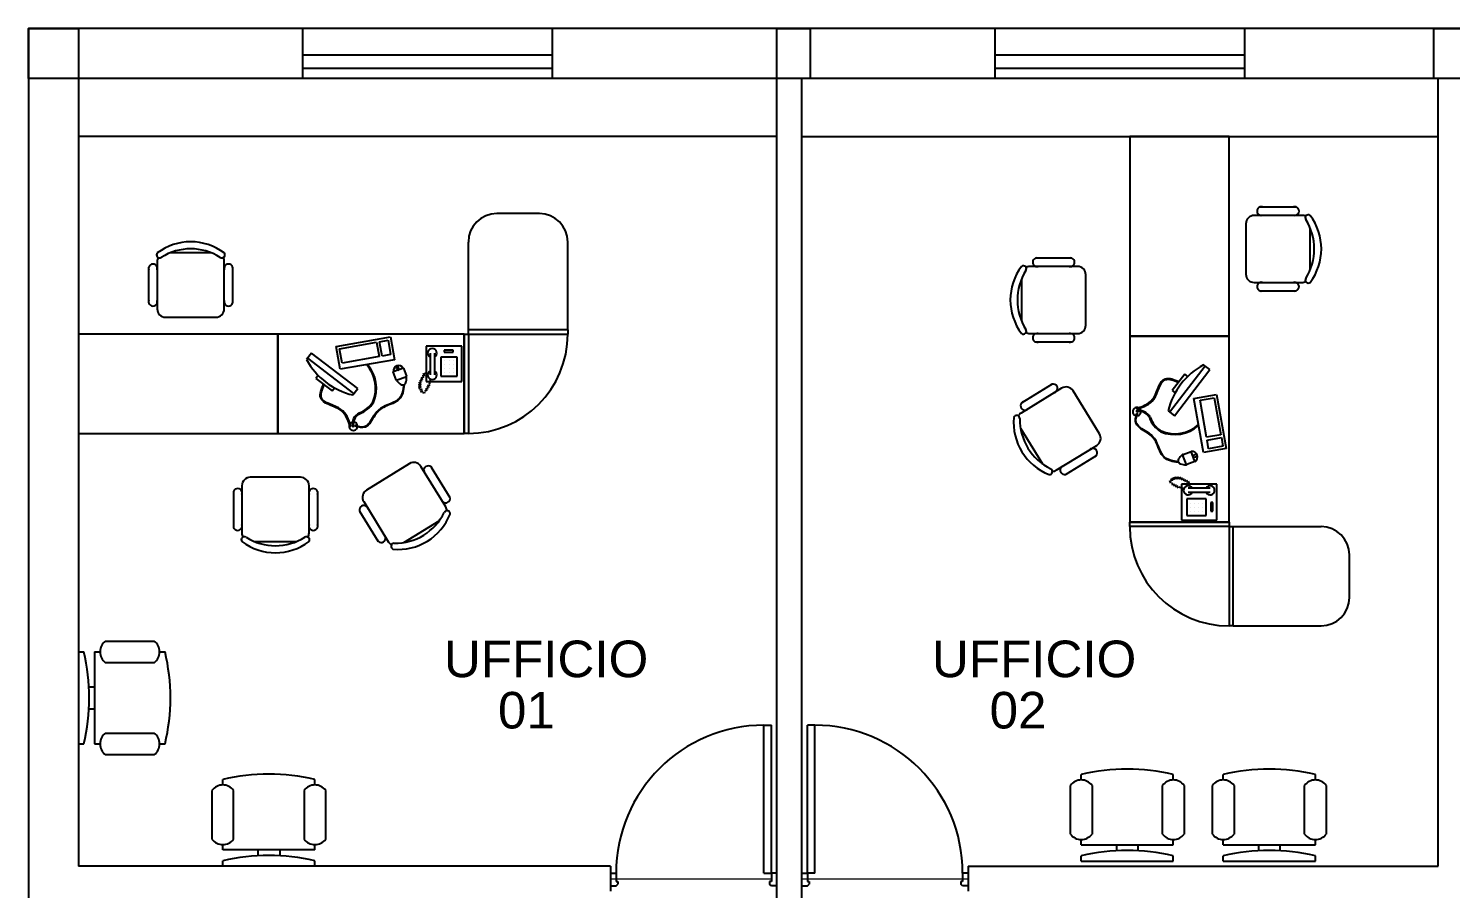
# Model space of a CAD drawing. Header units: millimetres. Extents: x 332.9 to 379.4, y 167.7 to 192.7.
# Drawn here: x 332.99 to 341.54, y 181.96 to 187.13 of the extents above; entities that cross this region are included whole.
import ezdxf

# ---------------------------------------------------------------- set-up
doc = ezdxf.new("R2010")
doc.units = ezdxf.units.MM
doc.layers.add('PAVIMENTAZIONE - flooring', color=250, linetype='Continuous', lineweight=5)
doc.layers.add('TRATTEGGIO - hatch', color=252, linetype='Continuous', lineweight=20)
doc.styles.get("Standard").update_dxf_attribs({"font": 'arial.ttf'})

msp = doc.modelspace()

# ---------------------------------------------------------------- hatches: boundary and pattern name
at = {"layer": 'TRATTEGGIO - hatch'}
h = msp.add_hatch(dxfattribs=at)
h.set_pattern_fill('ANSI31', color=256, scale=20, style=0)
h.paths.add_polyline_path([(339.0145, 185.6141), (338.1483, 185.6141), (338.1483, 185.3374), (338.2819, 185.3374), (338.2819, 185.4805), (338.8808, 185.4805), (338.8808, 185.3374), (339.0145, 185.3374)])
h.paths.add_polyline_path([(339.0145, 185.1236), (338.8808, 185.1236), (338.8808, 184.9805), (338.2819, 184.9805), (338.2819, 185.1236), (338.1483, 185.1236), (338.1483, 184.8469), (339.0145, 184.8469)])

# ---------------------------------------------------------------- linework, layer by layer
at = {"linetype": 'Continuous'}
for p, q in [((332.9874, 187.1349), (332.9874, 178.4474)), ((334.6374, 187.1349), (332.9874, 187.1349)), ((336.1374, 187.1349), (334.6374, 187.1349)), ((338.7999, 187.1349), (336.1374, 187.1349)), ((340.2999, 187.1349), (338.7999, 187.1349)), ((342.9749, 187.1349), (340.2999, 187.1349)), ((336.1374, 186.9749), (334.6374, 186.9749)), ((340.2999, 186.9749), (338.7999, 186.9749)), ((333.2874, 186.8349), (333.2874, 182.0974)), ((334.6374, 186.8349), (333.2874, 186.8349)), ((336.1374, 186.8949), (334.6374, 186.8949)), ((336.1374, 186.8349), (334.6374, 186.8349)), ((337.4874, 186.8349), (336.1374, 186.8349)), ((337.4874, 178.7474), (337.4874, 186.8349)), ((337.6374, 178.7474), (337.6374, 186.8349)), ((338.7999, 186.8349), (337.6374, 186.8349)), ((340.2999, 186.8949), (338.7999, 186.8949)), ((340.2999, 186.8349), (338.7999, 186.8349)), ((341.4624, 186.8349), (340.2999, 186.8349)), ((341.4624, 182.0974), (341.4624, 186.8349)), ((334.8383, 185.2226), (335.1635, 185.28)), ((335.1635, 185.28), (335.1877, 185.143)), ((334.8624, 185.0857), (334.8383, 185.2226)), ((334.8584, 185.2085), (335.0809, 185.2477)), ((334.8735, 185.1229), (334.8584, 185.2085)), ((335.0809, 185.2477), (335.096, 185.1622)), ((335.0981, 185.2508), (335.1494, 185.2598)), ((335.1132, 185.1652), (335.0981, 185.2508)), ((335.1494, 185.2598), (335.1645, 185.1742)), ((335.5932, 185.2242), (335.3777, 185.2242)), ((335.3777, 185.2242), (335.3777, 185.0113)), ((335.5407, 185.2002), (335.4874, 185.2002)), ((335.4874, 185.2002), (335.4874, 185.1879)), ((335.5407, 185.1879), (335.5407, 185.2002)), ((335.5932, 185.0113), (335.5932, 185.2242)), ((335.1877, 185.143), (334.8624, 185.0857)), ((335.096, 185.1622), (334.8735, 185.1229)), ((335.1645, 185.1742), (335.1132, 185.1652)), ((335.4018, 185.1831), (335.4018, 185.0517)), ((335.428, 185.1831), (335.428, 185.0517)), ((335.5654, 185.1591), (335.4668, 185.1591)), ((335.4668, 185.1591), (335.4668, 185.0442)), ((335.4874, 185.1879), (335.5407, 185.1879)), ((335.4915, 185.1386), (335.4915, 185.1386)), ((335.4915, 185.114), (335.4915, 185.114)), ((335.5161, 185.1386), (335.5161, 185.1386)), ((335.5161, 185.114), (335.5161, 185.114)), ((335.5407, 185.1386), (335.5407, 185.1386)), ((335.5407, 185.114), (335.5407, 185.114)), ((335.5654, 185.0442), (335.5654, 185.1591)), ((335.3593, 185.0277), (335.3436, 185.0224)), ((335.3646, 185.0382), (335.3488, 185.0329)), ((335.3698, 185.0487), (335.3541, 185.0434)), ((335.3751, 185.0592), (335.3593, 185.0539)), ((335.4056, 185.026), (335.3961, 184.9961)), ((335.4668, 185.0442), (335.5654, 185.0442)), ((335.4915, 185.0894), (335.4915, 185.0894)), ((335.4915, 185.0647), (335.4915, 185.0647)), ((335.5161, 185.0894), (335.5161, 185.0894)), ((335.5161, 185.0647), (335.5161, 185.0647)), ((335.5407, 185.0894), (335.5407, 185.0894)), ((335.5407, 185.0647), (335.5407, 185.0647)), ((335.3488, 185.0066), (335.3331, 185.0014)), ((335.3488, 184.9961), (335.3331, 184.9909)), ((335.3488, 184.9856), (335.3331, 184.9804)), ((335.3488, 184.9751), (335.3331, 184.9699)), ((335.3541, 185.0171), (335.3383, 185.0119)), ((335.3541, 184.9646), (335.3383, 184.9594)), ((335.3593, 184.9541), (335.3436, 184.9488)), ((335.3717, 184.9466), (335.3559, 184.9414)), ((335.3856, 184.9594), (335.3698, 184.9541)), ((335.3909, 184.9699), (335.3751, 184.9646)), ((335.3777, 185.0113), (335.5932, 185.0113)), ((335.3961, 184.9804), (335.3804, 184.9751)), ((335.4014, 184.9909), (335.3856, 184.9856)), ((339.9943, 184.9099), (340.1312, 184.9341)), ((340.0516, 184.5847), (339.9943, 184.9099)), ((340.0315, 184.8988), (340.1171, 184.9139)), ((340.0708, 184.6763), (340.0315, 184.8988)), ((340.1171, 184.9139), (340.1563, 184.6914)), ((340.1312, 184.9341), (340.1886, 184.6088)), ((340.1563, 184.6914), (340.0708, 184.6763)), ((340.1886, 184.6088), (340.0516, 184.5847)), ((340.0738, 184.6592), (340.1594, 184.6743)), ((340.0828, 184.6078), (340.0738, 184.6592)), ((340.1684, 184.6229), (340.0828, 184.6078)), ((340.1594, 184.6743), (340.1684, 184.6229)), ((339.8552, 184.4006), (339.85, 184.4164)), ((339.868, 184.3867), (339.8627, 184.4025)), ((339.8785, 184.3815), (339.8732, 184.3972)), ((339.889, 184.3762), (339.8837, 184.392)), ((339.8995, 184.371), (339.8942, 184.3867)), ((339.9346, 184.3668), (339.9047, 184.3762)), ((339.9199, 184.3947), (339.9199, 184.1791)), ((340.1328, 184.3947), (339.9199, 184.3947)), ((339.9573, 184.4025), (339.952, 184.4183)), ((340.0917, 184.3706), (339.9603, 184.3706)), ((340.0917, 184.3443), (339.9603, 184.3443)), ((339.9678, 184.3972), (339.9625, 184.413)), ((340.1328, 184.1791), (340.1328, 184.3947)), ((339.9528, 184.3055), (339.9528, 184.207)), ((340.0677, 184.3055), (339.9528, 184.3055)), ((339.9733, 184.2809), (339.9733, 184.2809)), ((339.9733, 184.2563), (339.9733, 184.2563)), ((339.998, 184.2809), (339.998, 184.2809)), ((339.998, 184.2563), (339.998, 184.2563)), ((340.0226, 184.2809), (340.0226, 184.2809)), ((340.0226, 184.2563), (340.0226, 184.2563)), ((340.0472, 184.2809), (340.0472, 184.2809)), ((340.0472, 184.2563), (340.0472, 184.2563)), ((340.0677, 184.207), (340.0677, 184.3055)), ((340.0965, 184.285), (340.0965, 184.2316)), ((340.1088, 184.285), (340.0965, 184.285)), ((340.1088, 184.2316), (340.1088, 184.285)), ((339.9199, 184.1791), (340.1328, 184.1791)), ((339.9528, 184.207), (340.0677, 184.207)), ((339.9733, 184.2316), (339.9733, 184.2316)), ((339.998, 184.2316), (339.998, 184.2316)), ((340.0226, 184.2316), (340.0226, 184.2316)), ((340.0472, 184.2316), (340.0472, 184.2316)), ((340.0965, 184.2316), (340.1088, 184.2316)), ((339.6083, 184.1397), (339.6083, 184.1653)), ((340.2056, 184.1653), (339.6083, 184.1653)), ((339.6083, 184.1653), (340.2056, 184.1653)), ((340.2056, 184.1397), (339.6083, 184.1397)), ((337.4096, 182.9452), (337.4541, 182.9452)), ((337.4096, 182.0563), (337.4096, 182.9452)), ((337.4541, 182.0563), (337.4541, 182.9452)), ((337.7152, 182.9452), (337.6708, 182.9452)), ((337.6708, 182.0563), (337.6708, 182.9452)), ((337.7152, 182.0563), (337.7152, 182.9452)), ((336.4874, 182.0974), (333.2874, 182.0974)), ((336.4874, 182.0974), (336.4874, 181.9474)), ((336.4874, 182.0563), (336.5208, 182.0563)), ((336.5208, 182.0563), (336.5208, 182.0063)), ((337.4096, 182.0563), (337.4541, 182.0563)), ((337.4541, 182.0563), (337.4541, 182.0063)), ((337.4874, 182.0563), (337.4541, 182.0563)), ((337.6374, 182.0563), (337.6708, 182.0563)), ((337.7152, 182.0563), (337.6708, 182.0563)), ((337.6708, 182.0563), (337.6708, 182.0063)), ((338.6041, 182.0563), (338.6041, 182.0063)), ((338.6374, 182.0563), (338.6041, 182.0563)), ((338.6374, 182.0974), (338.6374, 181.9474)), ((338.6374, 182.0974), (341.4624, 182.0974)), ((336.4874, 181.9785), (336.5208, 181.9785)), ((336.5208, 182.0063), (336.5319, 182.0063)), ((336.5208, 181.9785), (336.5319, 181.9897)), ((336.5319, 182.0063), (336.5319, 181.9897)), ((337.443, 182.0063), (337.443, 181.9897)), ((337.4541, 182.0063), (337.443, 182.0063)), ((337.4541, 181.9785), (337.443, 181.9897)), ((337.4874, 181.9785), (337.4541, 181.9785)), ((337.6374, 181.9785), (337.6708, 181.9785)), ((337.6708, 182.0063), (337.6819, 182.0063)), ((337.6708, 181.9785), (337.6819, 181.9897)), ((337.6819, 182.0063), (337.6819, 181.9897)), ((338.593, 182.0063), (338.593, 181.9897)), ((338.6041, 182.0063), (338.593, 182.0063)), ((338.6041, 181.9785), (338.593, 181.9897)), ((338.6374, 181.9785), (338.6041, 181.9785))]:
    msp.add_line(p, q, dxfattribs=at)
for p, q in [((334.6374, 186.8349), (334.6374, 187.1349)), ((336.1374, 186.8349), (336.1374, 187.1349)), ((338.7999, 186.8349), (338.7999, 187.1349)), ((340.2999, 186.8349), (340.2999, 187.1349))]:
    msp.add_line(p, q)
at = {"linetype": 'Continuous', "ltscale": 0.8}
for p, q in [((337.4874, 186.4849), (333.2874, 186.4849)), ((337.6374, 186.4849), (341.4624, 186.4849)), ((340.2056, 186.4849), (339.6083, 186.4849)), ((339.6083, 186.4849), (339.6083, 185.2852)), ((340.2056, 185.2852), (340.2056, 186.4849)), ((340.393, 186.062), (340.6074, 186.062)), ((336.0593, 186.0212), (335.8033, 186.0212)), ((340.6431, 186.0109), (340.3573, 186.0109)), ((340.3069, 185.9605), (340.3069, 185.6578)), ((340.6935, 185.6841), (340.6935, 185.9342)), ((335.6326, 185.297), (335.6326, 185.8506)), ((336.2299, 185.3226), (336.2299, 185.8506)), ((333.7615, 185.7345), (333.7615, 185.4487)), ((334.0883, 185.7849), (333.8381, 185.7849)), ((334.165, 185.4487), (334.165, 185.7345)), ((339.2584, 185.7543), (339.044, 185.7543)), ((333.7103, 185.4844), (333.7103, 185.6988)), ((334.2154, 185.4844), (334.2154, 185.6988)), ((338.9579, 185.6272), (338.9579, 185.377)), ((339.2941, 185.7039), (339.0083, 185.7039)), ((339.3445, 185.3508), (339.3445, 185.6534)), ((340.3573, 185.6074), (340.6431, 185.6074)), ((340.393, 185.557), (340.6074, 185.557)), ((333.8119, 185.3983), (334.1145, 185.3983)), ((334.4871, 185.297), (333.2874, 185.297)), ((333.2874, 185.297), (333.2874, 184.6997)), ((334.4871, 184.6997), (334.4871, 185.297)), ((334.4871, 185.297), (334.4871, 184.6997)), ((335.607, 185.297), (334.4871, 185.297)), ((335.607, 185.297), (336.2299, 185.297)), ((335.607, 185.297), (335.607, 184.6997)), ((335.607, 184.6997), (335.607, 185.297)), ((336.2299, 185.3226), (335.6326, 185.3226)), ((335.6326, 185.297), (335.6326, 184.6997)), ((336.2299, 185.3226), (336.2299, 185.297)), ((339.0083, 185.3004), (339.2941, 185.3004)), ((339.6083, 185.2852), (340.2056, 185.2852)), ((340.2056, 185.2852), (339.6083, 185.2852)), ((339.6083, 185.2852), (339.6083, 184.1653)), ((340.2056, 184.1653), (340.2056, 185.2852)), ((339.2584, 185.2492), (339.044, 185.2492)), ((334.6891, 185.1819), (334.6598, 185.1437)), ((334.9446, 184.94), (334.6667, 185.1527)), ((334.6891, 185.1819), (334.6891, 185.1819)), ((334.967, 184.9692), (334.6891, 185.1819)), ((340.0905, 185.0833), (340.0523, 185.1125)), ((334.7297, 185.0488), (334.7158, 185.0307)), ((334.7158, 185.0307), (334.814, 184.9555)), ((335.2421, 185.0922), (335.1811, 185.0698)), ((335.1988, 185.0213), (335.1811, 185.0698)), ((335.261, 185.0404), (335.2, 185.0181)), ((335.2421, 185.0922), (335.2599, 185.0436)), ((339.8485, 184.8277), (340.0613, 185.1056)), ((339.9393, 185.0565), (339.8641, 184.9584)), ((339.8777, 184.8054), (340.0905, 185.0833)), ((339.9573, 185.0427), (339.9393, 185.0565)), ((340.0905, 185.0833), (340.0905, 185.0833)), ((334.814, 184.9555), (334.8278, 184.9736)), ((334.9377, 184.9309), (334.967, 184.9692)), ((339.1986, 184.9718), (338.9551, 184.8221)), ((339.1417, 184.996), (338.9591, 184.8838)), ((339.4264, 184.6974), (339.268, 184.9552)), ((339.8641, 184.9584), (339.8822, 184.9445)), ((339.8395, 184.8346), (339.8777, 184.8054)), ((333.2874, 184.6997), (334.4871, 184.6997)), ((334.4871, 184.6997), (335.607, 184.6997)), ((335.6326, 184.6997), (335.607, 184.6997)), ((338.9523, 184.7304), (339.0833, 184.5172)), ((339.1664, 184.4784), (339.4099, 184.628)), ((335.2773, 184.5178), (335.0195, 184.3594)), ((339.4062, 184.5658), (339.2236, 184.4535)), ((339.949, 184.5113), (339.9267, 184.5724)), ((339.9299, 184.5735), (339.9784, 184.5913)), ((340.0007, 184.5302), (339.9522, 184.5125)), ((340.0007, 184.5302), (339.9784, 184.5913)), ((334.6239, 184.4359), (334.3212, 184.4359)), ((335.4963, 184.2578), (335.3466, 184.5013)), ((335.4089, 184.4976), (335.5212, 184.315)), ((339.8627, 184.413), (339.8574, 184.4288)), ((339.8732, 184.4183), (339.868, 184.434)), ((339.8837, 184.4235), (339.8785, 184.4393)), ((339.8942, 184.4235), (339.889, 184.4393)), ((339.9047, 184.4235), (339.8995, 184.4393)), ((339.9152, 184.4235), (339.91, 184.4393)), ((339.9257, 184.4183), (339.9205, 184.434)), ((339.9363, 184.413), (339.931, 184.4288)), ((339.9468, 184.4078), (339.9415, 184.4235)), ((334.2204, 184.3498), (334.2204, 184.1354)), ((334.2708, 184.3855), (334.2708, 184.0997)), ((334.6743, 184.0997), (334.6743, 184.3855)), ((334.7254, 184.3498), (334.7254, 184.1354)), ((335.0029, 184.29), (335.1526, 184.0465)), ((334.9786, 184.2331), (335.0909, 184.0505)), ((335.2443, 184.0437), (335.4574, 184.1747)), ((340.2056, 184.1653), (340.2056, 183.5424)), ((340.2056, 184.1397), (340.7591, 184.1397)), ((340.2312, 183.5424), (340.2312, 184.1397)), ((334.3475, 184.0493), (334.5976, 184.0493)), ((340.9298, 183.7131), (340.9298, 183.9691)), ((340.2312, 183.5424), (340.2056, 183.5424)), ((340.2312, 183.5424), (340.7591, 183.5424)), ((333.4503, 183.4514), (333.7434, 183.4514)), ((333.2874, 183.3863), (333.32, 183.3863)), ((333.2874, 183.3863), (333.2874, 182.8326)), ((333.3851, 183.3863), (333.4177, 183.3863)), ((333.3851, 183.3863), (333.3851, 182.8326)), ((333.7434, 183.3211), (333.4503, 183.3211)), ((333.776, 183.3863), (333.8086, 183.3863)), ((333.3851, 183.1746), (333.3505, 183.1746)), ((333.3512, 183.0443), (333.3851, 183.0443)), ((333.4503, 182.8977), (333.7434, 182.8977)), ((333.2874, 182.8326), (333.32, 182.8326)), ((333.3851, 182.8326), (333.4177, 182.8326)), ((333.776, 182.8326), (333.8086, 182.8326)), ((333.7434, 182.7674), (333.4503, 182.7674)), ((339.317, 182.6161), (339.317, 182.6487)), ((339.8707, 182.6161), (339.8707, 182.6487)), ((340.1708, 182.6161), (340.1708, 182.6487)), ((340.7245, 182.6161), (340.7245, 182.6487)), ((334.0908, 182.5534), (334.0908, 182.2603)), ((334.156, 182.586), (334.156, 182.6186)), ((334.2211, 182.2603), (334.2211, 182.5534)), ((334.6445, 182.5534), (334.6445, 182.2603)), ((334.7097, 182.586), (334.7097, 182.6186)), ((334.7748, 182.2603), (334.7748, 182.5534)), ((339.2518, 182.2904), (339.2518, 182.5835)), ((339.3821, 182.5835), (339.3821, 182.2904)), ((339.8056, 182.2904), (339.8056, 182.5835)), ((339.9358, 182.5835), (339.9358, 182.2904)), ((340.1056, 182.2904), (340.1056, 182.5835)), ((340.2359, 182.5835), (340.2359, 182.2904)), ((340.6593, 182.2904), (340.6593, 182.5835)), ((340.7896, 182.5835), (340.7896, 182.2904)), ((334.156, 182.1951), (334.156, 182.2277)), ((334.7097, 182.1951), (334.7097, 182.2277)), ((339.317, 182.2252), (339.317, 182.2578)), ((339.317, 182.2252), (339.8707, 182.2252)), ((339.5287, 182.2252), (339.5287, 182.1906)), ((339.659, 182.1913), (339.659, 182.2252)), ((339.8707, 182.2252), (339.8707, 182.2578)), ((340.1708, 182.2252), (340.1708, 182.2578)), ((340.1708, 182.2252), (340.7245, 182.2252)), ((340.3825, 182.2252), (340.3825, 182.1906)), ((340.5128, 182.1913), (340.5128, 182.2252)), ((340.7245, 182.2252), (340.7245, 182.2578)), ((334.7097, 182.1951), (334.156, 182.1951)), ((334.156, 182.0974), (334.156, 182.13)), ((334.3677, 182.1612), (334.3677, 182.1951)), ((334.498, 182.1951), (334.498, 182.1605)), ((334.7097, 182.0974), (334.7097, 182.13)), ((339.317, 182.1275), (339.317, 182.1601)), ((339.317, 182.1275), (339.8707, 182.1275)), ((339.8707, 182.1275), (339.8707, 182.1601)), ((340.1708, 182.1275), (340.1708, 182.1601)), ((340.1708, 182.1275), (340.7245, 182.1275)), ((340.7245, 182.1275), (340.7245, 182.1601)), ((334.7097, 182.0974), (334.156, 182.0974))]:
    msp.add_line(p, q, dxfattribs=at)
at = {"linetype": 'Continuous'}
for points in [[(333.2874, 186.8349), (332.9874, 186.8349), (332.9874, 187.1349), (333.2874, 187.1349)], [(337.6874, 186.8349), (337.4874, 186.8349), (337.4874, 187.1349), (337.6874, 187.1349)], [(341.6374, 186.8349), (341.4374, 186.8349), (341.4374, 187.1349), (341.6374, 187.1349)]]:
    msp.add_lwpolyline(points, close=True, dxfattribs=at)
at = {"linetype": 'Continuous', "ltscale": 0.8}
for centre, radius, start, end in [((340.4004, 186.0368), 0.0263, 73.7398, 286.2602), ((340.6, 186.0368), 0.0263, 253.7398, 106.2602), ((335.8033, 185.8506), 0.1707, 90, 180), ((336.0593, 185.8506), 0.1707, 0, 90), ((340.3573, 185.9605), 0.0504, 90, 180), ((340.6431, 185.9605), 0.0504, 62.41556, 90), ((340.6825, 185.9961), 0.0184, 53.30994, 212.02741), ((340.388, 185.8091), 0.3302, 327.57575, 32.42425), ((340.4245, 185.8091), 0.3362, 323.1301, 36.8699), ((333.9632, 185.5159), 0.3362, 53.1301, 126.8699), ((333.9632, 185.4794), 0.3302, 57.57575, 122.42425), ((333.7355, 185.6914), 0.0263, 343.7398, 196.2602), ((333.7762, 185.7739), 0.0184, 143.30994, 302.02741), ((333.8119, 185.7345), 0.0504, 152.41556, 180), ((334.1502, 185.7739), 0.0184, 237.97259, 36.69006), ((334.1145, 185.7345), 0.0504, 0, 27.58444), ((334.1902, 185.6914), 0.0263, 343.7398, 196.2602), ((338.9689, 185.6891), 0.0184, 327.97259, 126.69006), ((339.0514, 185.7291), 0.0263, 73.7398, 286.2602), ((339.251, 185.7291), 0.0263, 253.7398, 106.2602), ((339.2268, 185.5021), 0.3362, 143.1301, 216.8699), ((339.2634, 185.5021), 0.3302, 147.57575, 212.42425), ((339.0083, 185.6534), 0.0504, 90, 117.58444), ((339.2941, 185.6534), 0.0504, 0, 90), ((340.3573, 185.6578), 0.0504, 180, 270), ((340.6825, 185.6222), 0.0184, 147.97259, 306.69006), ((340.4004, 185.5822), 0.0263, 73.7398, 286.2602), ((340.6, 185.5822), 0.0263, 253.7398, 106.2602), ((340.6431, 185.6578), 0.0504, 270, 297.58444), ((333.7355, 185.4918), 0.0263, 163.7398, 16.2602), ((334.1902, 185.4918), 0.0263, 163.7398, 16.2602), ((333.8119, 185.4487), 0.0504, 180, 270), ((334.1145, 185.4487), 0.0504, 270, 0), ((335.6326, 185.297), 0.5973, 270, 0), ((338.9689, 185.3152), 0.0184, 233.30994, 32.02741), ((339.0083, 185.3508), 0.0504, 242.41556, 270), ((339.0514, 185.2745), 0.0263, 73.7398, 286.2602), ((339.251, 185.2745), 0.0263, 253.7398, 106.2602), ((339.2941, 185.3508), 0.0504, 270, 0), ((335.036, 185.3472), 0.4277, 208.40387, 256.70812), ((334.8607, 184.9703), 0.2136, 337.47873, 42.04994), ((334.8607, 184.9703), 0.2186, 337.47873, 41.23295), ((340.2558, 184.7363), 0.4277, 118.40387, 166.70812), ((335.2141, 185.0742), 0.0333, 32.61353, 187.55641), ((335.1488, 185.0373), 0.1123, 343.39255, 359.69015), ((335.2411, 185.0368), 0.02, 359.69015, 20.08497), ((335.2176, 185.0282), 0.02, 200.08497, 220.47979), ((335.2878, 185.0881), 0.1123, 220.47979, 236.77738), ((335.2372, 185.0109), 0.02, 236.77738, 343.39255), ((339.1487, 184.9707), 0.0263, 285.32283, 137.84324), ((339.225, 184.9288), 0.0504, 31.58303, 121.58303), ((334.921, 184.9753), 0.1621, 289.75551, 327.94104), ((334.921, 184.9753), 0.1671, 289.75551, 327.94104), ((338.9786, 184.8661), 0.0263, 105.32283, 317.84324), ((339.6517, 184.8313), 0.025, 66.25042, 261.31481), ((339.6545, 184.8489), 0.00256, 122.14678, 277.28012), ((334.941, 184.7431), 0.025, 101.643, 141.47309), ((335.0113, 184.7553), 0.0763, 118.345, 189.82978), ((335.0113, 184.7553), 0.0713, 118.345, 189.82978), ((334.941, 184.7431), 0.025, 358.27569, 89.72938), ((339.2469, 184.7647), 0.3362, 174.71313, 248.45293), ((338.9293, 184.7888), 0.0184, 359.55562, 158.2731), ((338.9815, 184.7791), 0.0504, 121.58303, 149.16747), ((339.2781, 184.7839), 0.3302, 179.15878, 244.00728), ((339.6513, 184.8338), 0.0025, 99.82978, 279.82978), ((339.6639, 184.7611), 0.0763, 28.345, 99.82978), ((339.6517, 184.8313), 0.025, 268.27569, 359.72938), ((339.6639, 184.7611), 0.0713, 28.345, 99.82978), ((339.6536, 184.8205), 0.0015, 343.0254, 163.0254), ((339.6517, 184.8313), 0.025, 11.643, 51.47309), ((339.8839, 184.8514), 0.1671, 199.75551, 237.94104), ((339.8839, 184.8514), 0.1621, 199.75551, 237.94104), ((334.941, 184.7431), 0.025, 156.25042, 351.31481), ((334.9234, 184.7459), 0.00256, 212.14678, 7.28012), ((334.9386, 184.7427), 0.0025, 189.82978, 9.82978), ((334.9518, 184.745), 0.0015, 73.0254, 253.0254), ((339.3835, 184.671), 0.0504, 301.58303, 31.58303), ((339.8789, 184.9117), 0.2186, 247.47873, 311.23295), ((339.8789, 184.9117), 0.2136, 247.47873, 312.04994), ((339.3868, 184.5834), 0.0263, 285.32283, 137.84324), ((335.3037, 184.4749), 0.0504, 31.58303, 121.58303), ((339.9195, 184.5351), 0.02, 146.77738, 253.39255), ((339.9967, 184.4846), 0.1123, 130.47979, 146.77738), ((339.9459, 184.6236), 0.1123, 253.39255, 269.69015), ((339.9368, 184.5548), 0.02, 110.08497, 130.47979), ((339.9454, 184.5313), 0.02, 269.69015, 290.08497), ((339.9828, 184.5583), 0.0333, 302.61353, 97.55641), ((334.3212, 184.3855), 0.0504, 90, 180), ((334.6239, 184.3855), 0.0504, 0, 90), ((335.3913, 184.4782), 0.0263, 15.32283, 227.84324), ((339.1251, 184.4703), 0.0184, 264.89297, 63.61044), ((339.14, 184.5213), 0.0504, 273.99859, 301.58303), ((339.2167, 184.4788), 0.0263, 105.32283, 317.84324), ((334.2456, 184.3424), 0.0263, 343.7398, 196.2602), ((334.7002, 184.3424), 0.0263, 343.7398, 196.2602), ((335.0459, 184.3164), 0.0504, 121.58303, 211.58303), ((335.004, 184.2401), 0.0263, 15.32283, 227.84324), ((335.4958, 184.3081), 0.0263, 195.32283, 47.84324), ((335.4534, 184.2314), 0.0504, 3.99859, 31.58303), ((335.21, 184.3383), 0.3362, 264.71313, 338.45293), ((335.1908, 184.3695), 0.3302, 269.15878, 334.00728), ((335.5044, 184.2165), 0.0184, 354.89297, 153.61044), ((334.2456, 184.1428), 0.0263, 163.7398, 16.2602), ((334.3212, 184.0997), 0.0504, 180, 207.58444), ((334.6239, 184.0997), 0.0504, 332.41556, 0), ((334.7002, 184.1428), 0.0263, 163.7398, 16.2602), ((335.1085, 184.07), 0.0263, 195.32283, 47.84324), ((340.2056, 184.1397), 0.5973, 180, 270), ((340.7591, 183.9691), 0.1707, 360, 90), ((334.2856, 184.0603), 0.0184, 57.97259, 216.69006), ((334.4726, 184.3183), 0.3362, 233.1301, 306.8699), ((334.4726, 184.3548), 0.3302, 237.57575, 302.42425), ((334.6595, 184.0603), 0.0184, 323.30994, 122.02741), ((335.1956, 184.0729), 0.0504, 211.58303, 239.16747), ((335.1858, 184.0207), 0.0184, 89.55562, 248.2731), ((340.7591, 183.7131), 0.1707, 270, 0), ((333.4991, 183.3863), 0.0814, 126.8699, 233.1301), ((333.6946, 183.3863), 0.0814, 306.8699, 53.1301), ((332.1596, 183.1094), 1.1929, 346.5803, 13.4197), ((332.6482, 183.1094), 1.1929, 346.5803, 13.4197), ((333.4991, 182.8326), 0.0814, 126.8699, 233.1301), ((333.6946, 182.8326), 0.0814, 306.8699, 53.1301), ((334.4328, 181.4582), 1.1929, 76.5803, 103.4197), ((339.5938, 181.4883), 1.1929, 76.5803, 103.4197), ((340.4476, 181.4883), 1.1929, 76.5803, 103.4197), ((334.156, 182.5046), 0.0814, 36.8699, 143.1301), ((334.7097, 182.5046), 0.0814, 36.8699, 143.1301), ((339.317, 182.5347), 0.0814, 36.8699, 143.1301), ((339.8707, 182.5347), 0.0814, 36.8699, 143.1301), ((340.1708, 182.5347), 0.0814, 36.8699, 143.1301), ((340.7245, 182.5347), 0.0814, 36.8699, 143.1301), ((339.317, 182.3392), 0.0814, 216.8699, 323.1301), ((339.8707, 182.3392), 0.0814, 216.8699, 323.1301), ((340.1708, 182.3392), 0.0814, 216.8699, 323.1301), ((340.7245, 182.3392), 0.0814, 216.8699, 323.1301), ((334.156, 182.3091), 0.0814, 216.8699, 323.1301), ((334.7097, 182.3091), 0.0814, 216.8699, 323.1301), ((334.4328, 180.9696), 1.1929, 76.5803, 103.4197), ((339.5938, 180.9997), 1.1929, 76.5803, 103.4197), ((340.4476, 180.9997), 1.1929, 76.5803, 103.4197)]:
    msp.add_arc(centre, radius, start, end, dxfattribs=at)
at = {"linetype": 'Continuous'}
for centre, radius, start, end in [((335.4149, 185.1831), 0.0275, 298.49146, 241.50854), ((335.4149, 185.0517), 0.0275, 118.49146, 61.50854), ((339.9603, 184.3574), 0.0275, 28.49146, 331.50854), ((340.0917, 184.3574), 0.0275, 208.49146, 151.50854), ((337.4096, 182.0563), 0.8889, 90, 180), ((337.7152, 182.0563), 0.8889, 0, 90)]:
    msp.add_arc(centre, radius, start, end, dxfattribs=at)
at = {"linetype": 'Continuous', "ltscale": 0.8, "extrusion": (0, 0, -1)}
for centre, major_axis in [((335.2071, 185.0932), (-0.0045, 0.0122)), ((340.0018, 184.5652), (0.0122, 0.0045))]:
    msp.add_ellipse(centre, major_axis=major_axis, ratio=0.484801, dxfattribs=at)
at = {"linetype": 'Continuous', "ltscale": 0.8}
for points, knots in [([(339.6532, 184.8511), (339.6943, 184.8658), (339.7332, 184.8803), (339.7775, 184.9571), (339.7856, 185.0163), (339.8455, 185.0356), (339.8747, 185.0234), (339.9046, 185.0113)], [0, 0, 0, 0, 0.1263052, 0.1263052, 0.2526104, 0.2526104, 0.3315435, 0.3315435, 0.3315435, 0.3315435]), ([(339.6548, 184.8464), (339.6923, 184.8598), (339.7742, 184.8891), (339.7933, 185.0497), (339.8724, 185.0189), (339.9017, 185.0075)], [0, 0, 0, 0, 0.114804, 0.2513324, 0.3315435, 0.3315435, 0.3315435, 0.3315435]), ([(334.9213, 184.7446), (334.9065, 184.7857), (334.892, 184.8246), (334.8153, 184.8689), (334.7561, 184.877), (334.7367, 184.9369), (334.749, 184.9661), (334.7611, 184.996)], [0, 0, 0, 0, 0.1263052, 0.1263052, 0.2526104, 0.2526104, 0.3315435, 0.3315435, 0.3315435, 0.3315435]), ([(334.926, 184.7462), (334.9126, 184.7837), (334.8832, 184.8656), (334.7226, 184.8847), (334.7535, 184.9638), (334.7649, 184.9931)], [0, 0, 0, 0, 0.114804, 0.2513324, 0.3315435, 0.3315435, 0.3315435, 0.3315435]), ([(335.2471, 184.9916), (335.242, 184.9596), (335.2368, 184.9268), (335.1956, 184.8841), (335.1611, 184.8749), (335.105, 184.8491), (335.0857, 184.8316), (335.0526, 184.7821), (335.0377, 184.749), (334.9949, 184.7303), (334.9728, 184.737), (334.9514, 184.7435)], [0, 0, 0, 0, 0.0898766, 0.0898766, 0.1845551, 0.1845551, 0.2700311, 0.2700311, 0.3555071, 0.3555071, 0.4162577, 0.4162577, 0.4162577, 0.4162577]), ([(335.2441, 184.9921), (335.2393, 184.962), (335.2272, 184.8856), (335.1133, 184.8708), (335.0579, 184.7996), (335.0205, 184.7256), (334.9714, 184.7406), (334.9523, 184.7464)], [0, 0, 0, 0, 0.084345, 0.2142081, 0.2766794, 0.3619183, 0.4162577, 0.4162577, 0.4162577, 0.4162577]), ([(339.9002, 184.5253), (339.8682, 184.5304), (339.8354, 184.5356), (339.7927, 184.5768), (339.7835, 184.6112), (339.7577, 184.6674), (339.7402, 184.6866), (339.6907, 184.7197), (339.6576, 184.7347), (339.6389, 184.7774), (339.6456, 184.7996), (339.6521, 184.8209)], [0, 0, 0, 0, 0.0898766, 0.0898766, 0.1845551, 0.1845551, 0.2700311, 0.2700311, 0.3555071, 0.3555071, 0.4162577, 0.4162577, 0.4162577, 0.4162577]), ([(339.9007, 184.5283), (339.8706, 184.533), (339.7942, 184.5452), (339.7794, 184.6591), (339.7082, 184.7145), (339.6342, 184.7518), (339.6492, 184.8009), (339.655, 184.8201)], [0, 0, 0, 0, 0.084345, 0.2142081, 0.2766794, 0.3619183, 0.4162577, 0.4162577, 0.4162577, 0.4162577])]:
    msp.add_open_spline(points, degree=3, knots=knots, dxfattribs=at)
at = {"layer": 'PAVIMENTAZIONE - flooring', "color": 251, "linetype": 'Continuous'}
for p, q in [((336.4874, 182.0224), (337.4541, 182.0224)), ((337.6374, 182.0224), (338.6374, 182.0224))]:
    msp.add_line(p, q, dxfattribs=at)

# ---------------------------------------------------------------- texts
at = {"linetype": 'Continuous'}
for s, p in [('UFFICIO', (335.4852, 183.234)), ('UFFICIO', (338.4192, 183.234)), ('01', (335.8104, 182.9255)), ('02', (338.7661, 182.9255))]:
    msp.add_text(s, height=0.22, dxfattribs=at).set_placement(p)

doc.saveas('drawing.dxf')
